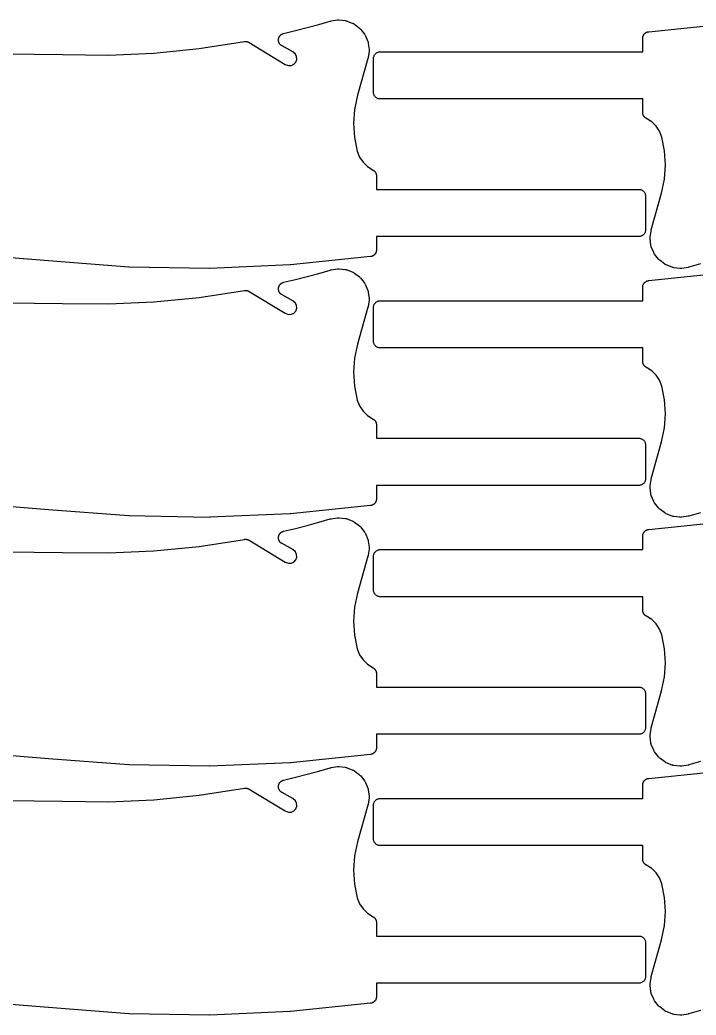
# Model space of a CAD drawing. Header units: metres. Extents: x 0 to 3000, y 0 to 1240.
# Drawn here: x 2102.9 to 2303.9, y 591.6 to 887.3 of the extents above; entities that cross this region are included whole.
import ezdxf

# ---------------------------------------------------------------- set-up
doc = ezdxf.new("R2010")
doc.units = ezdxf.units.M

msp = doc.modelspace()

# ---------------------------------------------------------------- linework, layer by layer
at = {"color": 1}
for points in [[(2090.14, 877.27), (2115.61, 876.99), (2115.61, 876.99), (2115.61, 876.99), (2129.22, 876.84), (2142.75, 877.43), (2156.23, 878.77), (2169.67, 880.85), (2169.68, 880.85), (2169.69, 880.85), (2169.78, 880.86), (2169.87, 880.87), (2169.88, 880.87), (2169.89, 880.87), (2169.98, 880.87), (2170.07, 880.87), (2170.07, 880.87), (2170.08, 880.87), (2170.17, 880.86), (2170.26, 880.85), (2170.27, 880.85), (2170.28, 880.85), (2170.37, 880.83), (2170.45, 880.81), (2170.46, 880.81), (2170.47, 880.81), (2170.56, 880.78), (2170.64, 880.76), (2170.65, 880.75), (2170.66, 880.75), (2170.74, 880.72), (2170.82, 880.68), (2170.83, 880.68), (2170.84, 880.68), (2170.92, 880.63), (2171, 880.59), (2171, 880.59), (2171.01, 880.58), (2181.78, 874.09), (2182.78, 873.74), (2183.59, 873.78), (2184.32, 874.12), (2184.9, 874.75), (2185.19, 875.56), (2185.15, 876.37), (2184.81, 877.1), (2184.06, 877.79), (2180.8, 879.56), (2180.76, 879.59), (2180.71, 879.61), (2180.67, 879.64), (2180.63, 879.67), (2180.59, 879.7), (2180.55, 879.73), (2180.51, 879.76), (2180.48, 879.79), (2180.44, 879.82), (2180.4, 879.85), (2180.37, 879.89), (2180.33, 879.92), (2180.3, 879.96), (2180.26, 879.99), (2180.23, 880.03), (2180.2, 880.06), (2180.17, 880.11), (2180.14, 880.14), (2180.11, 880.18), (2180.08, 880.22), (2180.06, 880.27), (2180.03, 880.31), (2180.01, 880.35), (2179.99, 880.39), (2179.96, 880.44), (2179.94, 880.48), (2179.92, 880.53), (2179.9, 880.57), (2179.89, 880.62), (2179.87, 880.66), (2179.85, 880.71), (2179.84, 880.76), (2179.83, 880.8), (2179.81, 880.85), (2179.8, 880.9), (2179.79, 880.95), (2179.79, 881), (2179.78, 881.04), (2179.77, 881.09), (2179.77, 881.14), (2179.76, 881.19), (2179.76, 881.24), (2179.76, 881.29), (2179.76, 881.34), (2179.76, 881.39), (2179.76, 881.44), (2179.77, 881.48), (2179.77, 881.53), (2179.78, 881.58), (2179.78, 881.63), (2179.79, 881.68), (2179.8, 881.73), (2179.81, 881.78), (2179.82, 881.82), (2179.84, 881.87), (2179.85, 881.92), (2179.87, 881.96), (2179.88, 882.01), (2179.9, 882.06), (2179.92, 882.1), (2179.94, 882.15), (2179.96, 882.19), (2179.98, 882.23), (2180, 882.28), (2180.03, 882.32), (2180.05, 882.36), (2180.08, 882.4), (2180.1, 882.45), (2180.13, 882.49), (2180.16, 882.53), (2180.19, 882.56), (2180.22, 882.6), (2180.26, 882.64), (2180.29, 882.68), (2180.32, 882.71), (2180.35, 882.75), (2180.39, 882.78), (2180.43, 882.81), (2180.46, 882.85), (2180.5, 882.88), (2180.54, 882.91), (2180.58, 882.94), (2180.62, 882.96), (2180.66, 882.99), (2180.7, 883.02), (2180.74, 883.05), (2180.79, 883.07), (2180.83, 883.09), (2180.87, 883.11), (2180.92, 883.14), (2180.96, 883.15), (2181.01, 883.17), (2181.05, 883.19), (2181.1, 883.21), (2181.15, 883.22), (2181.19, 883.24), (2181.24, 883.25), (2181.29, 883.27), (2184.78, 884.11), (2188.25, 885), (2191.7, 885.94), (2195.15, 886.93), (2195.18, 886.94), (2195.21, 886.94), (2195.27, 886.96), (2195.34, 886.97), (2195.34, 886.97), (2195.37, 886.98), (2195.4, 886.98), (2197.25, 887.27), (2197.43, 887.29), (2197.61, 887.29), (2197.79, 887.28), (2199.62, 887.07), (2199.79, 887.04), (2199.97, 887), (2200.13, 886.94), (2201.85, 886.26), (2202.01, 886.19), (2202.16, 886.1), (2202.31, 886), (2203.81, 884.87), (2203.95, 884.76), (2204.08, 884.63), (2204.19, 884.49), (2205.34, 883.01), (2205.44, 882.86), (2205.53, 882.71), (2205.6, 882.55), (2206.31, 880.84), (2206.37, 880.67), (2206.41, 880.5), (2206.44, 880.33), (2206.67, 878.5), (2206.69, 878.32), (2206.69, 878.14), (2206.67, 877.97), (2206.4, 876.11), (2206.4, 876.07), (2206.39, 876.04), (2206.38, 875.98), (2206.37, 875.92), (2206.36, 875.88), (2206.35, 875.85), (2203.25, 864.9), (2202.37, 860.72), (2202.08, 856.55), (2202.35, 852.37), (2203.18, 848.29), (2203.87, 846.53), (2204.89, 845.01), (2206.19, 843.73), (2207.94, 842.63), (2207.96, 842.61), (2207.98, 842.6), (2208.04, 842.56), (2208.1, 842.52), (2208.12, 842.5), (2208.14, 842.48), (2208.19, 842.43), (2208.25, 842.39), (2208.27, 842.37), (2208.29, 842.35), (2208.33, 842.3), (2208.38, 842.25), (2208.4, 842.23), (2208.42, 842.21), (2208.46, 842.15), (2208.5, 842.09), (2208.52, 842.07), (2208.53, 842.05), (2208.57, 841.99), (2208.61, 841.93), (2208.62, 841.9), (2208.63, 841.88), (2208.67, 841.81), (2208.7, 841.75), (2208.71, 841.73), (2208.72, 841.7), (2208.74, 841.63), (2208.77, 841.57), (2208.78, 841.54), (2208.78, 841.52), (2208.8, 841.45), (2208.82, 841.38), (2208.83, 841.35), (2208.83, 841.33), (2208.84, 841.26), (2208.86, 841.18), (2208.86, 841.16), (2208.86, 841.13), (2208.86, 841.06), (2208.87, 840.99), (2208.87, 840.96), (2208.87, 840.94), (2208.87, 836.94), (2286.87, 836.94), (2287.07, 836.93), (2287.26, 836.9), (2287.45, 836.85), (2287.64, 836.78), (2287.81, 836.7), (2287.98, 836.6), (2288.14, 836.48), (2288.29, 836.35), (2288.42, 836.21), (2288.53, 836.05), (2288.63, 835.88), (2288.72, 835.7), (2288.78, 835.52), (2288.83, 835.33), (2288.86, 835.13), (2288.87, 834.94), (2288.87, 824.94), (2288.86, 824.74), (2288.83, 824.55), (2288.78, 824.36), (2288.72, 824.17), (2288.63, 823.99), (2288.53, 823.83), (2288.42, 823.67), (2288.29, 823.52), (2288.14, 823.39), (2287.98, 823.27), (2287.81, 823.17), (2287.64, 823.09), (2287.45, 823.02), (2287.26, 822.98), (2287.07, 822.95), (2286.87, 822.94), (2208.87, 822.94), (2208.87, 818.94), (2208.87, 818.84), (2208.86, 818.75), (2208.86, 818.75), (2208.86, 818.74), (2208.85, 818.65), (2208.83, 818.56), (2208.83, 818.55), (2208.83, 818.55), (2208.81, 818.46), (2208.79, 818.37), (2208.79, 818.36), (2208.78, 818.36), (2208.75, 818.27), (2208.72, 818.18), (2208.72, 818.18), (2208.72, 818.17), (2208.68, 818.09), (2208.64, 818), (2208.64, 818), (2208.63, 817.99), (2208.59, 817.91), (2208.54, 817.83), (2208.54, 817.83), (2208.53, 817.83), (2208.48, 817.75), (2208.42, 817.68), (2208.42, 817.67), (2208.42, 817.67), (2208.35, 817.6), (2208.29, 817.53), (2208.29, 817.53), (2208.29, 817.52), (2208.22, 817.46), (2208.15, 817.4), (2208.14, 817.39), (2208.14, 817.39), (2208.06, 817.34), (2207.99, 817.28), (2207.99, 817.28), (2207.98, 817.27), (2207.9, 817.23), (2207.82, 817.18), (2207.82, 817.18), (2207.81, 817.17), (2207.73, 817.13), (2207.65, 817.09), (2207.64, 817.09), (2207.64, 817.09), (2207.55, 817.06), (2207.46, 817.03), (2207.46, 817.02), (2207.45, 817.02), (2207.36, 817), (2207.27, 816.98), (2207.27, 816.98), (2207.26, 816.98), (2207.17, 816.96), (2207.08, 816.95), (2183.31, 814.49), (2183.19, 814.48), (2159.34, 813.44), (2159.22, 813.44), (2135.35, 813.84), (2135.24, 813.84), (2111.41, 815.66), (2111.41, 815.66), (2111.4, 815.66), (2071.62, 818.91)], [(2305.17, 814.8), (2301.72, 813.81), (2301.69, 813.8), (2301.66, 813.79), (2301.6, 813.78), (2301.53, 813.76), (2301.53, 813.76), (2301.5, 813.76), (2301.47, 813.75), (2299.62, 813.47), (2299.44, 813.45), (2299.26, 813.44), (2299.08, 813.46), (2297.25, 813.67), (2297.08, 813.69), (2296.91, 813.74), (2296.74, 813.79), (2295.02, 814.48), (2294.86, 814.55), (2294.71, 814.64), (2294.56, 814.74), (2293.06, 815.86), (2292.92, 815.98), (2292.79, 816.1), (2292.68, 816.24), (2291.53, 817.73), (2291.43, 817.87), (2291.34, 818.03), (2291.27, 818.19), (2290.56, 819.9), (2290.5, 820.06), (2290.46, 820.23), (2290.43, 820.41), (2290.2, 822.24), (2290.18, 822.41), (2290.19, 822.59), (2290.2, 822.77), (2290.47, 824.63), (2290.47, 824.66), (2290.48, 824.7), (2290.49, 824.76), (2290.5, 824.82), (2290.51, 824.86), (2290.52, 824.89), (2293.62, 835.83), (2294.5, 840.02), (2294.79, 844.19), (2294.52, 848.37), (2293.69, 852.45), (2293, 854.21), (2291.98, 855.73), (2290.68, 857.01), (2288.93, 858.11), (2288.91, 858.12), (2288.89, 858.14), (2288.83, 858.18), (2288.77, 858.22), (2288.75, 858.24), (2288.73, 858.25), (2288.68, 858.3), (2288.62, 858.35), (2288.6, 858.37), (2288.59, 858.38), (2288.54, 858.44), (2288.49, 858.49), (2288.47, 858.51), (2288.45, 858.53), (2288.41, 858.59), (2288.37, 858.65), (2288.35, 858.67), (2288.34, 858.69), (2288.3, 858.75), (2288.26, 858.81), (2288.25, 858.83), (2288.24, 858.86), (2288.21, 858.92), (2288.17, 858.99), (2288.16, 859.01), (2288.15, 859.03), (2288.13, 859.1), (2288.1, 859.17), (2288.09, 859.19), (2288.09, 859.22), (2288.07, 859.29), (2288.05, 859.36), (2288.04, 859.38), (2288.04, 859.41), (2288.03, 859.48), (2288.02, 859.55), (2288.01, 859.58), (2288.01, 859.6), (2288.01, 859.68), (2288, 859.75), (2288, 859.77), (2288, 859.8), (2288, 863.8), (2210, 863.8), (2209.8, 863.81), (2209.61, 863.84), (2209.42, 863.88), (2209.23, 863.95), (2209.06, 864.03), (2208.89, 864.14), (2208.73, 864.25), (2208.59, 864.38), (2208.45, 864.53), (2208.34, 864.69), (2208.24, 864.86), (2208.15, 865.03), (2208.09, 865.22), (2208.04, 865.41), (2208.01, 865.6), (2208, 865.8), (2208, 875.8), (2208.01, 875.99), (2208.04, 876.19), (2208.09, 876.38), (2208.15, 876.56), (2208.24, 876.74), (2208.34, 876.91), (2208.45, 877.07), (2208.59, 877.21), (2208.73, 877.34), (2208.89, 877.46), (2209.06, 877.56), (2209.23, 877.65), (2209.42, 877.71), (2209.61, 877.76), (2209.8, 877.79), (2210, 877.8), (2288, 877.8), (2288, 881.8), (2288, 881.89), (2288.01, 881.98), (2288.01, 881.99), (2288.01, 881.99), (2288.02, 882.09), (2288.04, 882.18), (2288.04, 882.18), (2288.04, 882.19), (2288.06, 882.28), (2288.08, 882.37), (2288.08, 882.37), (2288.09, 882.38), (2288.12, 882.47), (2288.15, 882.55), (2288.15, 882.56), (2288.15, 882.56), (2288.19, 882.65), (2288.23, 882.73), (2288.23, 882.74), (2288.24, 882.74), (2288.28, 882.82), (2288.33, 882.9), (2288.33, 882.91), (2288.34, 882.91), (2288.39, 882.98), (2288.45, 883.06), (2288.45, 883.06), (2288.45, 883.07), (2288.52, 883.14), (2288.58, 883.21), (2288.58, 883.21), (2288.59, 883.21), (2288.65, 883.28), (2288.72, 883.34), (2288.73, 883.34), (2288.73, 883.34), (2288.81, 883.4), (2288.88, 883.46), (2288.88, 883.46), (2288.89, 883.46), (2288.97, 883.51), (2289.05, 883.56), (2289.05, 883.56), (2289.06, 883.56), (2289.14, 883.6), (2289.23, 883.64), (2289.23, 883.64), (2289.23, 883.65), (2289.32, 883.68), (2289.41, 883.71), (2289.41, 883.71), (2289.42, 883.71), (2289.51, 883.74), (2289.6, 883.76), (2289.6, 883.76), (2289.61, 883.76), (2289.7, 883.77), (2289.79, 883.79), (2313.56, 886.25)], [(2090.14, 803.32), (2115.61, 803.04), (2115.61, 803.04), (2115.61, 803.04), (2129.22, 802.89), (2142.75, 803.48), (2156.23, 804.82), (2169.67, 806.9), (2169.68, 806.9), (2169.69, 806.9), (2169.78, 806.91), (2169.87, 806.92), (2169.88, 806.92), (2169.89, 806.92), (2169.98, 806.92), (2170.07, 806.92), (2170.07, 806.92), (2170.08, 806.92), (2170.17, 806.91), (2170.26, 806.9), (2170.27, 806.9), (2170.28, 806.9), (2170.37, 806.88), (2170.45, 806.86), (2170.46, 806.86), (2170.47, 806.86), (2170.56, 806.83), (2170.64, 806.81), (2170.65, 806.8), (2170.66, 806.8), (2170.74, 806.77), (2170.82, 806.73), (2170.83, 806.73), (2170.84, 806.73), (2170.92, 806.68), (2171, 806.64), (2171, 806.64), (2171.01, 806.63), (2181.78, 800.14), (2182.78, 799.79), (2183.59, 799.83), (2184.32, 800.17), (2184.9, 800.8), (2185.19, 801.61), (2185.15, 802.42), (2184.81, 803.15), (2184.06, 803.84), (2180.8, 805.62), (2180.76, 805.64), (2180.71, 805.67), (2180.67, 805.69), (2180.63, 805.72), (2180.59, 805.75), (2180.55, 805.78), (2180.51, 805.81), (2180.48, 805.84), (2180.44, 805.87), (2180.4, 805.9), (2180.37, 805.94), (2180.33, 805.97), (2180.3, 806.01), (2180.26, 806.04), (2180.23, 806.08), (2180.2, 806.12), (2180.17, 806.16), (2180.14, 806.19), (2180.11, 806.23), (2180.08, 806.27), (2180.06, 806.32), (2180.03, 806.36), (2180.01, 806.4), (2179.99, 806.44), (2179.96, 806.49), (2179.94, 806.53), (2179.92, 806.58), (2179.9, 806.62), (2179.89, 806.67), (2179.87, 806.71), (2179.85, 806.76), (2179.84, 806.81), (2179.83, 806.86), (2179.81, 806.9), (2179.8, 806.95), (2179.79, 807), (2179.79, 807.05), (2179.78, 807.1), (2179.77, 807.14), (2179.77, 807.19), (2179.76, 807.24), (2179.76, 807.29), (2179.76, 807.34), (2179.76, 807.39), (2179.76, 807.44), (2179.76, 807.49), (2179.77, 807.54), (2179.77, 807.58), (2179.78, 807.63), (2179.78, 807.68), (2179.79, 807.73), (2179.8, 807.78), (2179.81, 807.83), (2179.82, 807.87), (2179.84, 807.92), (2179.85, 807.97), (2179.87, 808.01), (2179.88, 808.06), (2179.9, 808.11), (2179.92, 808.15), (2179.94, 808.2), (2179.96, 808.24), (2179.98, 808.29), (2180, 808.33), (2180.03, 808.37), (2180.05, 808.41), (2180.08, 808.45), (2180.1, 808.5), (2180.13, 808.54), (2180.16, 808.58), (2180.19, 808.61), (2180.22, 808.65), (2180.26, 808.69), (2180.29, 808.73), (2180.32, 808.76), (2180.35, 808.8), (2180.39, 808.83), (2180.43, 808.87), (2180.46, 808.9), (2180.5, 808.93), (2180.54, 808.96), (2180.58, 808.99), (2180.62, 809.02), (2180.66, 809.04), (2180.7, 809.07), (2180.74, 809.1), (2180.79, 809.12), (2180.83, 809.14), (2180.87, 809.16), (2180.92, 809.19), (2180.96, 809.21), (2181.01, 809.23), (2181.05, 809.24), (2181.1, 809.26), (2181.15, 809.27), (2181.19, 809.29), (2181.24, 809.3), (2181.29, 809.32), (2184.78, 810.16), (2188.25, 811.05), (2191.7, 811.99), (2195.15, 812.98), (2195.18, 812.99), (2195.21, 813), (2195.27, 813.01), (2195.34, 813.02), (2195.34, 813.02), (2195.37, 813.03), (2195.4, 813.03), (2197.25, 813.32), (2197.43, 813.34), (2197.61, 813.34), (2197.79, 813.33), (2199.62, 813.12), (2199.79, 813.09), (2199.97, 813.05), (2200.13, 812.99), (2201.85, 812.31), (2202.01, 812.24), (2202.16, 812.15), (2202.31, 812.05), (2203.81, 810.92), (2203.95, 810.81), (2204.08, 810.68), (2204.19, 810.55), (2205.34, 809.06), (2205.44, 808.91), (2205.53, 808.76), (2205.6, 808.6), (2206.31, 806.89), (2206.37, 806.72), (2206.41, 806.55), (2206.44, 806.38), (2206.67, 804.55), (2206.69, 804.37), (2206.69, 804.19), (2206.67, 804.02), (2206.4, 802.16), (2206.4, 802.12), (2206.39, 802.09), (2206.38, 802.03), (2206.37, 801.97), (2206.36, 801.93), (2206.35, 801.9), (2203.25, 790.95), (2202.37, 786.77), (2202.08, 782.6), (2202.35, 778.42), (2203.18, 774.34), (2203.87, 772.58), (2204.89, 771.06), (2206.19, 769.78), (2207.94, 768.68), (2207.96, 768.66), (2207.98, 768.65), (2208.04, 768.61), (2208.1, 768.57), (2208.12, 768.55), (2208.14, 768.53), (2208.19, 768.49), (2208.25, 768.44), (2208.27, 768.42), (2208.29, 768.4), (2208.33, 768.35), (2208.38, 768.3), (2208.4, 768.28), (2208.42, 768.26), (2208.46, 768.2), (2208.5, 768.14), (2208.52, 768.12), (2208.53, 768.1), (2208.57, 768.04), (2208.61, 767.98), (2208.62, 767.95), (2208.63, 767.93), (2208.67, 767.87), (2208.7, 767.8), (2208.71, 767.78), (2208.72, 767.75), (2208.74, 767.68), (2208.77, 767.62), (2208.78, 767.59), (2208.78, 767.57), (2208.8, 767.5), (2208.82, 767.43), (2208.83, 767.4), (2208.83, 767.38), (2208.84, 767.31), (2208.86, 767.24), (2208.86, 767.21), (2208.86, 767.18), (2208.86, 767.11), (2208.87, 767.04), (2208.87, 767.01), (2208.87, 766.99), (2208.87, 762.99), (2286.87, 762.99), (2287.07, 762.98), (2287.26, 762.95), (2287.45, 762.9), (2287.64, 762.84), (2287.81, 762.75), (2287.98, 762.65), (2288.14, 762.53), (2288.29, 762.4), (2288.42, 762.26), (2288.53, 762.1), (2288.63, 761.93), (2288.72, 761.75), (2288.78, 761.57), (2288.83, 761.38), (2288.86, 761.18), (2288.87, 760.99), (2288.87, 750.99), (2288.86, 750.79), (2288.83, 750.6), (2288.78, 750.41), (2288.72, 750.22), (2288.63, 750.04), (2288.53, 749.88), (2288.42, 749.72), (2288.29, 749.57), (2288.14, 749.44), (2287.98, 749.32), (2287.81, 749.22), (2287.64, 749.14), (2287.45, 749.07), (2287.26, 749.03), (2287.07, 749), (2286.87, 748.99), (2208.87, 748.99), (2208.87, 744.99), (2208.87, 744.89), (2208.86, 744.8), (2208.86, 744.8), (2208.86, 744.79), (2208.85, 744.7), (2208.83, 744.61), (2208.83, 744.6), (2208.83, 744.6), (2208.81, 744.51), (2208.79, 744.42), (2208.79, 744.41), (2208.78, 744.41), (2208.75, 744.32), (2208.72, 744.23), (2208.72, 744.23), (2208.72, 744.22), (2208.68, 744.14), (2208.64, 744.05), (2208.64, 744.05), (2208.63, 744.04), (2208.59, 743.96), (2208.54, 743.88), (2208.54, 743.88), (2208.53, 743.88), (2208.48, 743.8), (2208.42, 743.73), (2208.42, 743.72), (2208.42, 743.72), (2208.35, 743.65), (2208.29, 743.58), (2208.29, 743.58), (2208.29, 743.57), (2208.22, 743.51), (2208.15, 743.45), (2208.14, 743.45), (2208.14, 743.44), (2208.06, 743.39), (2207.99, 743.33), (2207.99, 743.33), (2207.98, 743.32), (2207.9, 743.28), (2207.82, 743.23), (2207.82, 743.23), (2207.81, 743.22), (2207.73, 743.18), (2207.65, 743.14), (2207.64, 743.14), (2207.64, 743.14), (2207.55, 743.11), (2207.46, 743.08), (2207.46, 743.08), (2207.45, 743.07), (2207.36, 743.05), (2207.27, 743.03), (2207.27, 743.03), (2207.26, 743.03), (2207.17, 743.01), (2207.08, 743), (2183.31, 740.54), (2183.19, 740.53), (2159.34, 739.5), (2159.22, 739.49), (2135.35, 739.89), (2135.24, 739.89), (2111.41, 741.71), (2111.41, 741.71), (2111.4, 741.71), (2071.62, 744.96)], [(2305.17, 740.85), (2301.72, 739.86), (2301.69, 739.85), (2301.66, 739.84), (2301.6, 739.83), (2301.53, 739.81), (2301.53, 739.81), (2301.5, 739.81), (2301.47, 739.8), (2299.62, 739.52), (2299.44, 739.5), (2299.26, 739.49), (2299.08, 739.51), (2297.25, 739.72), (2297.08, 739.74), (2296.91, 739.79), (2296.74, 739.84), (2295.02, 740.53), (2294.86, 740.6), (2294.71, 740.69), (2294.56, 740.79), (2293.06, 741.92), (2292.92, 742.03), (2292.79, 742.16), (2292.68, 742.29), (2291.53, 743.78), (2291.43, 743.92), (2291.34, 744.08), (2291.27, 744.24), (2290.56, 745.95), (2290.5, 746.11), (2290.46, 746.28), (2290.43, 746.46), (2290.2, 748.29), (2290.18, 748.46), (2290.19, 748.64), (2290.2, 748.82), (2290.47, 750.68), (2290.47, 750.71), (2290.48, 750.75), (2290.49, 750.81), (2290.5, 750.87), (2290.51, 750.91), (2290.52, 750.94), (2293.62, 761.89), (2294.5, 766.07), (2294.79, 770.24), (2294.52, 774.42), (2293.69, 778.5), (2293, 780.26), (2291.98, 781.78), (2290.68, 783.06), (2288.93, 784.16), (2288.91, 784.17), (2288.89, 784.19), (2288.83, 784.23), (2288.77, 784.27), (2288.75, 784.29), (2288.73, 784.3), (2288.68, 784.35), (2288.62, 784.4), (2288.6, 784.42), (2288.59, 784.44), (2288.54, 784.49), (2288.49, 784.54), (2288.47, 784.56), (2288.45, 784.58), (2288.41, 784.64), (2288.37, 784.7), (2288.35, 784.72), (2288.34, 784.74), (2288.3, 784.8), (2288.26, 784.86), (2288.25, 784.88), (2288.24, 784.91), (2288.21, 784.97), (2288.17, 785.04), (2288.16, 785.06), (2288.15, 785.08), (2288.13, 785.15), (2288.1, 785.22), (2288.09, 785.24), (2288.09, 785.27), (2288.07, 785.34), (2288.05, 785.41), (2288.04, 785.43), (2288.04, 785.46), (2288.03, 785.53), (2288.02, 785.6), (2288.01, 785.63), (2288.01, 785.65), (2288.01, 785.73), (2288, 785.8), (2288, 785.82), (2288, 785.85), (2288, 789.85), (2210, 789.85), (2209.8, 789.86), (2209.61, 789.89), (2209.42, 789.94), (2209.23, 790), (2209.06, 790.09), (2208.89, 790.19), (2208.73, 790.3), (2208.59, 790.44), (2208.45, 790.58), (2208.34, 790.74), (2208.24, 790.91), (2208.15, 791.08), (2208.09, 791.27), (2208.04, 791.46), (2208.01, 791.65), (2208, 791.85), (2208, 801.85), (2208.01, 802.05), (2208.04, 802.24), (2208.09, 802.43), (2208.15, 802.61), (2208.24, 802.79), (2208.34, 802.96), (2208.45, 803.12), (2208.59, 803.26), (2208.73, 803.4), (2208.89, 803.51), (2209.06, 803.61), (2209.23, 803.7), (2209.42, 803.76), (2209.61, 803.81), (2209.8, 803.84), (2210, 803.85), (2288, 803.85), (2288, 807.85), (2288, 807.94), (2288.01, 808.04), (2288.01, 808.04), (2288.01, 808.05), (2288.02, 808.14), (2288.04, 808.23), (2288.04, 808.23), (2288.04, 808.24), (2288.06, 808.33), (2288.08, 808.42), (2288.08, 808.43), (2288.09, 808.43), (2288.12, 808.52), (2288.15, 808.61), (2288.15, 808.61), (2288.15, 808.61), (2288.19, 808.7), (2288.23, 808.78), (2288.23, 808.79), (2288.24, 808.79), (2288.28, 808.87), (2288.33, 808.95), (2288.33, 808.96), (2288.34, 808.96), (2288.39, 809.04), (2288.45, 809.11), (2288.45, 809.11), (2288.45, 809.12), (2288.52, 809.19), (2288.58, 809.26), (2288.58, 809.26), (2288.59, 809.26), (2288.65, 809.33), (2288.72, 809.39), (2288.73, 809.39), (2288.73, 809.4), (2288.81, 809.45), (2288.88, 809.51), (2288.88, 809.51), (2288.89, 809.51), (2288.97, 809.56), (2289.05, 809.61), (2289.05, 809.61), (2289.06, 809.61), (2289.14, 809.65), (2289.23, 809.69), (2289.23, 809.7), (2289.23, 809.7), (2289.32, 809.73), (2289.41, 809.76), (2289.41, 809.76), (2289.42, 809.76), (2289.51, 809.79), (2289.6, 809.81), (2289.6, 809.81), (2289.61, 809.81), (2289.7, 809.82), (2289.79, 809.84), (2313.56, 812.3)], [(2090.14, 729.37), (2115.61, 729.09), (2115.61, 729.09), (2115.61, 729.09), (2129.22, 728.94), (2142.75, 729.53), (2156.23, 730.87), (2169.67, 732.95), (2169.68, 732.95), (2169.69, 732.95), (2169.78, 732.96), (2169.87, 732.97), (2169.88, 732.97), (2169.89, 732.97), (2169.98, 732.97), (2170.07, 732.97), (2170.07, 732.97), (2170.08, 732.97), (2170.17, 732.96), (2170.26, 732.95), (2170.27, 732.95), (2170.28, 732.95), (2170.37, 732.93), (2170.45, 732.91), (2170.46, 732.91), (2170.47, 732.91), (2170.56, 732.88), (2170.64, 732.86), (2170.65, 732.86), (2170.66, 732.85), (2170.74, 732.82), (2170.82, 732.78), (2170.83, 732.78), (2170.84, 732.78), (2170.92, 732.73), (2171, 732.69), (2171, 732.69), (2171.01, 732.68), (2181.78, 726.2), (2182.78, 725.84), (2183.59, 725.88), (2184.32, 726.22), (2184.9, 726.85), (2185.19, 727.66), (2185.15, 728.47), (2184.81, 729.21), (2184.06, 729.89), (2180.8, 731.67), (2180.76, 731.69), (2180.71, 731.72), (2180.67, 731.74), (2180.63, 731.77), (2180.59, 731.8), (2180.55, 731.83), (2180.51, 731.86), (2180.48, 731.89), (2180.44, 731.92), (2180.4, 731.95), (2180.37, 731.99), (2180.33, 732.02), (2180.3, 732.06), (2180.26, 732.09), (2180.23, 732.13), (2180.2, 732.17), (2180.17, 732.21), (2180.14, 732.25), (2180.11, 732.29), (2180.08, 732.32), (2180.06, 732.37), (2180.03, 732.41), (2180.01, 732.45), (2179.99, 732.49), (2179.96, 732.54), (2179.94, 732.58), (2179.92, 732.63), (2179.9, 732.67), (2179.89, 732.72), (2179.87, 732.77), (2179.85, 732.81), (2179.84, 732.86), (2179.83, 732.91), (2179.81, 732.95), (2179.8, 733), (2179.79, 733.05), (2179.79, 733.1), (2179.78, 733.15), (2179.77, 733.19), (2179.77, 733.24), (2179.76, 733.29), (2179.76, 733.34), (2179.76, 733.39), (2179.76, 733.44), (2179.76, 733.49), (2179.76, 733.54), (2179.77, 733.59), (2179.77, 733.63), (2179.78, 733.68), (2179.78, 733.73), (2179.79, 733.78), (2179.8, 733.83), (2179.81, 733.88), (2179.82, 733.93), (2179.84, 733.97), (2179.85, 734.02), (2179.87, 734.07), (2179.88, 734.11), (2179.9, 734.16), (2179.92, 734.2), (2179.94, 734.25), (2179.96, 734.29), (2179.98, 734.34), (2180, 734.38), (2180.03, 734.42), (2180.05, 734.47), (2180.08, 734.51), (2180.1, 734.55), (2180.13, 734.59), (2180.16, 734.63), (2180.19, 734.66), (2180.22, 734.7), (2180.26, 734.74), (2180.29, 734.78), (2180.32, 734.81), (2180.35, 734.85), (2180.39, 734.88), (2180.43, 734.92), (2180.46, 734.95), (2180.5, 734.98), (2180.54, 735.01), (2180.58, 735.04), (2180.62, 735.07), (2180.66, 735.09), (2180.7, 735.12), (2180.74, 735.15), (2180.79, 735.17), (2180.83, 735.19), (2180.87, 735.21), (2180.92, 735.24), (2180.96, 735.26), (2181.01, 735.28), (2181.05, 735.29), (2181.1, 735.31), (2181.15, 735.32), (2181.19, 735.34), (2181.24, 735.35), (2181.29, 735.37), (2184.78, 736.21), (2188.25, 737.1), (2191.7, 738.04), (2195.15, 739.03), (2195.18, 739.04), (2195.21, 739.05), (2195.27, 739.06), (2195.34, 739.08), (2195.34, 739.08), (2195.37, 739.08), (2195.4, 739.09), (2197.25, 739.37), (2197.43, 739.39), (2197.61, 739.39), (2197.79, 739.38), (2199.62, 739.17), (2199.79, 739.14), (2199.97, 739.1), (2200.13, 739.04), (2201.85, 738.36), (2202.01, 738.29), (2202.16, 738.2), (2202.31, 738.1), (2203.81, 736.97), (2203.95, 736.86), (2204.08, 736.73), (2204.19, 736.6), (2205.34, 735.11), (2205.44, 734.96), (2205.53, 734.81), (2205.6, 734.65), (2206.31, 732.94), (2206.37, 732.78), (2206.41, 732.61), (2206.44, 732.43), (2206.67, 730.6), (2206.69, 730.42), (2206.69, 730.25), (2206.67, 730.07), (2206.4, 728.21), (2206.4, 728.17), (2206.39, 728.14), (2206.38, 728.08), (2206.37, 728.02), (2206.36, 727.98), (2206.35, 727.95), (2203.25, 717), (2202.37, 712.82), (2202.08, 708.65), (2202.35, 704.47), (2203.18, 700.39), (2203.87, 698.63), (2204.89, 697.11), (2206.19, 695.83), (2207.94, 694.73), (2207.96, 694.71), (2207.98, 694.7), (2208.04, 694.66), (2208.1, 694.62), (2208.12, 694.6), (2208.14, 694.58), (2208.19, 694.54), (2208.25, 694.49), (2208.27, 694.47), (2208.29, 694.45), (2208.33, 694.4), (2208.38, 694.35), (2208.4, 694.33), (2208.42, 694.31), (2208.46, 694.25), (2208.5, 694.19), (2208.52, 694.17), (2208.53, 694.15), (2208.57, 694.09), (2208.61, 694.03), (2208.62, 694), (2208.63, 693.98), (2208.67, 693.92), (2208.7, 693.85), (2208.71, 693.83), (2208.72, 693.8), (2208.74, 693.74), (2208.77, 693.67), (2208.78, 693.64), (2208.78, 693.62), (2208.8, 693.55), (2208.82, 693.48), (2208.83, 693.45), (2208.83, 693.43), (2208.84, 693.36), (2208.86, 693.29), (2208.86, 693.26), (2208.86, 693.23), (2208.86, 693.16), (2208.87, 693.09), (2208.87, 693.06), (2208.87, 693.04), (2208.87, 689.04), (2286.87, 689.04), (2287.07, 689.03), (2287.26, 689), (2287.45, 688.95), (2287.64, 688.89), (2287.81, 688.8), (2287.98, 688.7), (2288.14, 688.58), (2288.29, 688.45), (2288.42, 688.31), (2288.53, 688.15), (2288.63, 687.98), (2288.72, 687.8), (2288.78, 687.62), (2288.83, 687.43), (2288.86, 687.23), (2288.87, 687.04), (2288.87, 677.04), (2288.86, 676.84), (2288.83, 676.65), (2288.78, 676.46), (2288.72, 676.27), (2288.63, 676.1), (2288.53, 675.93), (2288.42, 675.77), (2288.29, 675.62), (2288.14, 675.49), (2287.98, 675.38), (2287.81, 675.27), (2287.64, 675.19), (2287.45, 675.12), (2287.26, 675.08), (2287.07, 675.05), (2286.87, 675.04), (2208.87, 675.04), (2208.87, 671.04), (2208.87, 670.95), (2208.86, 670.85), (2208.86, 670.85), (2208.86, 670.84), (2208.85, 670.75), (2208.83, 670.66), (2208.83, 670.65), (2208.83, 670.65), (2208.81, 670.56), (2208.79, 670.47), (2208.79, 670.46), (2208.78, 670.46), (2208.75, 670.37), (2208.72, 670.28), (2208.72, 670.28), (2208.72, 670.27), (2208.68, 670.19), (2208.64, 670.1), (2208.64, 670.1), (2208.63, 670.1), (2208.59, 670.02), (2208.54, 669.94), (2208.54, 669.93), (2208.53, 669.93), (2208.48, 669.85), (2208.42, 669.78), (2208.42, 669.77), (2208.42, 669.77), (2208.35, 669.7), (2208.29, 669.63), (2208.29, 669.63), (2208.29, 669.62), (2208.22, 669.56), (2208.15, 669.5), (2208.14, 669.5), (2208.14, 669.49), (2208.06, 669.44), (2207.99, 669.38), (2207.99, 669.38), (2207.98, 669.38), (2207.9, 669.33), (2207.82, 669.28), (2207.82, 669.28), (2207.81, 669.27), (2207.73, 669.23), (2207.65, 669.19), (2207.64, 669.19), (2207.64, 669.19), (2207.55, 669.16), (2207.46, 669.13), (2207.46, 669.13), (2207.45, 669.12), (2207.36, 669.1), (2207.27, 669.08), (2207.27, 669.08), (2207.26, 669.08), (2207.17, 669.06), (2207.08, 669.05), (2183.31, 666.59), (2183.19, 666.58), (2159.34, 665.55), (2159.22, 665.54), (2135.35, 665.94), (2135.24, 665.94), (2111.41, 667.76), (2111.41, 667.77), (2111.4, 667.77), (2071.62, 671.01)], [(2305.17, 666.9), (2301.72, 665.91), (2301.69, 665.9), (2301.66, 665.89), (2301.6, 665.88), (2301.53, 665.86), (2301.53, 665.86), (2301.5, 665.86), (2301.47, 665.85), (2299.62, 665.57), (2299.44, 665.55), (2299.26, 665.54), (2299.08, 665.56), (2297.25, 665.77), (2297.08, 665.79), (2296.91, 665.84), (2296.74, 665.89), (2295.02, 666.58), (2294.86, 666.65), (2294.71, 666.74), (2294.56, 666.84), (2293.06, 667.97), (2292.92, 668.08), (2292.79, 668.21), (2292.68, 668.34), (2291.53, 669.83), (2291.43, 669.97), (2291.34, 670.13), (2291.27, 670.29), (2290.56, 672), (2290.5, 672.16), (2290.46, 672.33), (2290.43, 672.51), (2290.2, 674.34), (2290.18, 674.52), (2290.19, 674.69), (2290.2, 674.87), (2290.47, 676.73), (2290.47, 676.76), (2290.48, 676.8), (2290.49, 676.86), (2290.5, 676.92), (2290.51, 676.96), (2290.52, 676.99), (2293.62, 687.94), (2294.5, 692.12), (2294.79, 696.29), (2294.52, 700.47), (2293.69, 704.55), (2293, 706.31), (2291.98, 707.83), (2290.68, 709.11), (2288.93, 710.21), (2288.91, 710.22), (2288.89, 710.24), (2288.83, 710.28), (2288.77, 710.32), (2288.75, 710.34), (2288.73, 710.35), (2288.68, 710.4), (2288.62, 710.45), (2288.6, 710.47), (2288.59, 710.49), (2288.54, 710.54), (2288.49, 710.59), (2288.47, 710.61), (2288.45, 710.63), (2288.41, 710.69), (2288.37, 710.75), (2288.35, 710.77), (2288.34, 710.79), (2288.3, 710.85), (2288.26, 710.91), (2288.25, 710.94), (2288.24, 710.96), (2288.21, 711.02), (2288.17, 711.09), (2288.16, 711.11), (2288.15, 711.13), (2288.13, 711.2), (2288.1, 711.27), (2288.09, 711.3), (2288.09, 711.32), (2288.07, 711.39), (2288.05, 711.46), (2288.04, 711.48), (2288.04, 711.51), (2288.03, 711.58), (2288.02, 711.65), (2288.01, 711.68), (2288.01, 711.7), (2288.01, 711.78), (2288, 711.85), (2288, 711.87), (2288, 711.9), (2288, 715.9), (2210, 715.9), (2209.8, 715.91), (2209.61, 715.94), (2209.42, 715.99), (2209.23, 716.05), (2209.06, 716.14), (2208.89, 716.24), (2208.73, 716.35), (2208.59, 716.49), (2208.45, 716.63), (2208.34, 716.79), (2208.24, 716.96), (2208.15, 717.13), (2208.09, 717.32), (2208.04, 717.51), (2208.01, 717.7), (2208, 717.9), (2208, 727.9), (2208.01, 728.1), (2208.04, 728.29), (2208.09, 728.48), (2208.15, 728.67), (2208.24, 728.84), (2208.34, 729.01), (2208.45, 729.17), (2208.59, 729.31), (2208.73, 729.45), (2208.89, 729.56), (2209.06, 729.66), (2209.23, 729.75), (2209.42, 729.81), (2209.61, 729.86), (2209.8, 729.89), (2210, 729.9), (2288, 729.9), (2288, 733.9), (2288, 733.99), (2288.01, 734.09), (2288.01, 734.09), (2288.01, 734.1), (2288.02, 734.19), (2288.04, 734.28), (2288.04, 734.29), (2288.04, 734.29), (2288.06, 734.38), (2288.08, 734.47), (2288.08, 734.48), (2288.09, 734.48), (2288.12, 734.57), (2288.15, 734.66), (2288.15, 734.66), (2288.15, 734.67), (2288.19, 734.75), (2288.23, 734.83), (2288.23, 734.84), (2288.24, 734.84), (2288.28, 734.92), (2288.33, 735), (2288.33, 735.01), (2288.34, 735.01), (2288.39, 735.09), (2288.45, 735.16), (2288.45, 735.16), (2288.45, 735.17), (2288.52, 735.24), (2288.58, 735.31), (2288.58, 735.31), (2288.59, 735.31), (2288.65, 735.38), (2288.72, 735.44), (2288.73, 735.44), (2288.73, 735.45), (2288.81, 735.5), (2288.88, 735.56), (2288.88, 735.56), (2288.89, 735.56), (2288.97, 735.61), (2289.05, 735.66), (2289.05, 735.66), (2289.06, 735.66), (2289.14, 735.7), (2289.23, 735.74), (2289.23, 735.75), (2289.23, 735.75), (2289.32, 735.78), (2289.41, 735.81), (2289.41, 735.81), (2289.42, 735.81), (2289.51, 735.84), (2289.6, 735.86), (2289.6, 735.86), (2289.61, 735.86), (2289.7, 735.88), (2289.79, 735.89), (2313.56, 738.35)], [(2090.14, 655.42), (2115.61, 655.14), (2115.61, 655.14), (2115.61, 655.14), (2129.22, 654.99), (2142.75, 655.58), (2156.23, 656.92), (2169.67, 659), (2169.68, 659), (2169.69, 659), (2169.78, 659.01), (2169.87, 659.02), (2169.88, 659.02), (2169.89, 659.02), (2169.98, 659.02), (2170.07, 659.02), (2170.07, 659.02), (2170.08, 659.02), (2170.17, 659.01), (2170.26, 659), (2170.27, 659), (2170.28, 659), (2170.37, 658.98), (2170.45, 658.96), (2170.46, 658.96), (2170.47, 658.96), (2170.56, 658.93), (2170.64, 658.91), (2170.65, 658.91), (2170.66, 658.9), (2170.74, 658.87), (2170.82, 658.84), (2170.83, 658.83), (2170.84, 658.83), (2170.92, 658.79), (2171, 658.74), (2171, 658.74), (2171.01, 658.73), (2181.78, 652.25), (2182.78, 651.89), (2183.59, 651.93), (2184.32, 652.27), (2184.9, 652.9), (2185.19, 653.71), (2185.15, 654.52), (2184.81, 655.26), (2184.06, 655.94), (2180.8, 657.72), (2180.76, 657.74), (2180.71, 657.77), (2180.67, 657.79), (2180.63, 657.82), (2180.59, 657.85), (2180.55, 657.88), (2180.51, 657.91), (2180.48, 657.94), (2180.44, 657.97), (2180.4, 658), (2180.37, 658.04), (2180.33, 658.07), (2180.3, 658.11), (2180.26, 658.14), (2180.23, 658.18), (2180.2, 658.22), (2180.17, 658.26), (2180.14, 658.3), (2180.11, 658.34), (2180.08, 658.38), (2180.06, 658.42), (2180.03, 658.46), (2180.01, 658.5), (2179.99, 658.54), (2179.96, 658.59), (2179.94, 658.63), (2179.92, 658.68), (2179.9, 658.72), (2179.89, 658.77), (2179.87, 658.82), (2179.85, 658.86), (2179.84, 658.91), (2179.83, 658.96), (2179.81, 659), (2179.8, 659.05), (2179.79, 659.1), (2179.79, 659.15), (2179.78, 659.2), (2179.77, 659.25), (2179.77, 659.29), (2179.76, 659.34), (2179.76, 659.39), (2179.76, 659.44), (2179.76, 659.49), (2179.76, 659.54), (2179.76, 659.59), (2179.77, 659.64), (2179.77, 659.69), (2179.78, 659.73), (2179.78, 659.78), (2179.79, 659.83), (2179.8, 659.88), (2179.81, 659.93), (2179.82, 659.98), (2179.84, 660.02), (2179.85, 660.07), (2179.87, 660.12), (2179.88, 660.16), (2179.9, 660.21), (2179.92, 660.25), (2179.94, 660.3), (2179.96, 660.34), (2179.98, 660.39), (2180, 660.43), (2180.03, 660.47), (2180.05, 660.52), (2180.08, 660.56), (2180.1, 660.6), (2180.13, 660.64), (2180.16, 660.68), (2180.19, 660.72), (2180.22, 660.75), (2180.26, 660.79), (2180.29, 660.83), (2180.32, 660.86), (2180.35, 660.9), (2180.39, 660.93), (2180.43, 660.97), (2180.46, 661), (2180.5, 661.03), (2180.54, 661.06), (2180.58, 661.09), (2180.62, 661.12), (2180.66, 661.14), (2180.7, 661.17), (2180.74, 661.2), (2180.79, 661.22), (2180.83, 661.24), (2180.87, 661.27), (2180.92, 661.29), (2180.96, 661.31), (2181.01, 661.33), (2181.05, 661.34), (2181.1, 661.36), (2181.15, 661.38), (2181.19, 661.39), (2181.24, 661.4), (2181.29, 661.42), (2184.78, 662.26), (2188.25, 663.15), (2191.7, 664.09), (2195.15, 665.08), (2195.18, 665.09), (2195.21, 665.1), (2195.27, 665.11), (2195.34, 665.13), (2195.34, 665.13), (2195.37, 665.13), (2195.4, 665.14), (2197.25, 665.42), (2197.43, 665.44), (2197.61, 665.44), (2197.79, 665.43), (2199.62, 665.22), (2199.79, 665.19), (2199.97, 665.15), (2200.13, 665.09), (2201.85, 664.41), (2202.01, 664.34), (2202.16, 664.25), (2202.31, 664.15), (2203.81, 663.02), (2203.95, 662.91), (2204.08, 662.78), (2204.19, 662.65), (2205.34, 661.16), (2205.44, 661.01), (2205.53, 660.86), (2205.6, 660.7), (2206.31, 658.99), (2206.37, 658.83), (2206.41, 658.66), (2206.44, 658.48), (2206.67, 656.65), (2206.69, 656.47), (2206.69, 656.3), (2206.67, 656.12), (2206.4, 654.26), (2206.4, 654.22), (2206.39, 654.19), (2206.38, 654.13), (2206.37, 654.07), (2206.36, 654.03), (2206.35, 654), (2203.25, 643.05), (2202.37, 638.87), (2202.08, 634.7), (2202.35, 630.52), (2203.18, 626.44), (2203.87, 624.68), (2204.89, 623.16), (2206.19, 621.88), (2207.94, 620.78), (2207.96, 620.77), (2207.98, 620.75), (2208.04, 620.71), (2208.1, 620.67), (2208.12, 620.65), (2208.14, 620.63), (2208.19, 620.59), (2208.25, 620.54), (2208.27, 620.52), (2208.29, 620.5), (2208.33, 620.45), (2208.38, 620.4), (2208.4, 620.38), (2208.42, 620.36), (2208.46, 620.3), (2208.5, 620.24), (2208.52, 620.22), (2208.53, 620.2), (2208.57, 620.14), (2208.61, 620.08), (2208.62, 620.05), (2208.63, 620.03), (2208.67, 619.97), (2208.7, 619.9), (2208.71, 619.88), (2208.72, 619.85), (2208.74, 619.79), (2208.77, 619.72), (2208.78, 619.69), (2208.78, 619.67), (2208.8, 619.6), (2208.82, 619.53), (2208.83, 619.5), (2208.83, 619.48), (2208.84, 619.41), (2208.86, 619.34), (2208.86, 619.31), (2208.86, 619.28), (2208.86, 619.21), (2208.87, 619.14), (2208.87, 619.11), (2208.87, 619.09), (2208.87, 615.09), (2286.87, 615.09), (2287.07, 615.08), (2287.26, 615.05), (2287.45, 615), (2287.64, 614.94), (2287.81, 614.85), (2287.98, 614.75), (2288.14, 614.63), (2288.29, 614.5), (2288.42, 614.36), (2288.53, 614.2), (2288.63, 614.03), (2288.72, 613.85), (2288.78, 613.67), (2288.83, 613.48), (2288.86, 613.28), (2288.87, 613.09), (2288.87, 603.09), (2288.86, 602.89), (2288.83, 602.7), (2288.78, 602.51), (2288.72, 602.32), (2288.63, 602.15), (2288.53, 601.98), (2288.42, 601.82), (2288.29, 601.67), (2288.14, 601.54), (2287.98, 601.43), (2287.81, 601.33), (2287.64, 601.24), (2287.45, 601.18), (2287.26, 601.13), (2287.07, 601.1), (2286.87, 601.09), (2208.87, 601.09), (2208.87, 597.09), (2208.87, 597), (2208.86, 596.9), (2208.86, 596.9), (2208.86, 596.89), (2208.85, 596.8), (2208.83, 596.71), (2208.83, 596.7), (2208.83, 596.7), (2208.81, 596.61), (2208.79, 596.52), (2208.79, 596.51), (2208.78, 596.51), (2208.75, 596.42), (2208.72, 596.33), (2208.72, 596.33), (2208.72, 596.32), (2208.68, 596.24), (2208.64, 596.15), (2208.64, 596.15), (2208.63, 596.15), (2208.59, 596.07), (2208.54, 595.99), (2208.54, 595.98), (2208.53, 595.98), (2208.48, 595.9), (2208.42, 595.83), (2208.42, 595.82), (2208.42, 595.82), (2208.35, 595.75), (2208.29, 595.68), (2208.29, 595.68), (2208.29, 595.67), (2208.22, 595.61), (2208.15, 595.55), (2208.14, 595.55), (2208.14, 595.54), (2208.06, 595.49), (2207.99, 595.43), (2207.99, 595.43), (2207.98, 595.43), (2207.9, 595.38), (2207.82, 595.33), (2207.82, 595.33), (2207.81, 595.33), (2207.73, 595.29), (2207.65, 595.24), (2207.64, 595.24), (2207.64, 595.24), (2207.55, 595.21), (2207.46, 595.18), (2207.46, 595.18), (2207.45, 595.18), (2207.36, 595.15), (2207.27, 595.13), (2207.27, 595.13), (2207.26, 595.13), (2207.17, 595.11), (2207.08, 595.1), (2183.31, 592.64), (2183.19, 592.63), (2159.34, 591.6), (2159.22, 591.6), (2135.35, 591.99), (2135.24, 591.99), (2111.41, 593.82), (2111.41, 593.82), (2111.4, 593.82), (2071.62, 597.06)], [(2305.17, 592.95), (2301.72, 591.96), (2301.69, 591.95), (2301.66, 591.94), (2301.6, 591.93), (2301.53, 591.91), (2301.53, 591.91), (2301.5, 591.91), (2301.47, 591.9), (2299.62, 591.62), (2299.44, 591.6), (2299.26, 591.6), (2299.08, 591.61), (2297.25, 591.82), (2297.08, 591.84), (2296.91, 591.89), (2296.74, 591.95), (2295.02, 592.63), (2294.86, 592.7), (2294.71, 592.79), (2294.56, 592.89), (2293.06, 594.02), (2292.92, 594.13), (2292.79, 594.26), (2292.68, 594.39), (2291.53, 595.88), (2291.43, 596.03), (2291.34, 596.18), (2291.27, 596.34), (2290.56, 598.05), (2290.5, 598.21), (2290.46, 598.38), (2290.43, 598.56), (2290.2, 600.39), (2290.18, 600.57), (2290.19, 600.74), (2290.2, 600.92), (2290.47, 602.78), (2290.47, 602.82), (2290.48, 602.85), (2290.49, 602.91), (2290.5, 602.97), (2290.51, 603.01), (2290.52, 603.04), (2293.62, 613.99), (2294.5, 618.17), (2294.79, 622.34), (2294.52, 626.52), (2293.69, 630.6), (2293, 632.36), (2291.98, 633.88), (2290.68, 635.16), (2288.93, 636.26), (2288.91, 636.27), (2288.89, 636.29), (2288.83, 636.33), (2288.77, 636.37), (2288.75, 636.39), (2288.73, 636.4), (2288.68, 636.45), (2288.62, 636.5), (2288.6, 636.52), (2288.59, 636.54), (2288.54, 636.59), (2288.49, 636.64), (2288.47, 636.66), (2288.45, 636.68), (2288.41, 636.74), (2288.37, 636.8), (2288.35, 636.82), (2288.34, 636.84), (2288.3, 636.9), (2288.26, 636.96), (2288.25, 636.99), (2288.24, 637.01), (2288.21, 637.07), (2288.17, 637.14), (2288.16, 637.16), (2288.15, 637.19), (2288.13, 637.25), (2288.1, 637.32), (2288.09, 637.35), (2288.09, 637.37), (2288.07, 637.44), (2288.05, 637.51), (2288.04, 637.54), (2288.04, 637.56), (2288.03, 637.63), (2288.02, 637.7), (2288.01, 637.73), (2288.01, 637.75), (2288.01, 637.83), (2288, 637.9), (2288, 637.92), (2288, 637.95), (2288, 641.95), (2210, 641.95), (2209.8, 641.96), (2209.61, 641.99), (2209.42, 642.04), (2209.23, 642.1), (2209.06, 642.19), (2208.89, 642.29), (2208.73, 642.4), (2208.59, 642.54), (2208.45, 642.68), (2208.34, 642.84), (2208.24, 643.01), (2208.15, 643.19), (2208.09, 643.37), (2208.04, 643.56), (2208.01, 643.75), (2208, 643.95), (2208, 653.95), (2208.01, 654.15), (2208.04, 654.34), (2208.09, 654.53), (2208.15, 654.72), (2208.24, 654.89), (2208.34, 655.06), (2208.45, 655.22), (2208.59, 655.36), (2208.73, 655.5), (2208.89, 655.61), (2209.06, 655.71), (2209.23, 655.8), (2209.42, 655.86), (2209.61, 655.91), (2209.8, 655.94), (2210, 655.95), (2288, 655.95), (2288, 659.95), (2288, 660.04), (2288.01, 660.14), (2288.01, 660.14), (2288.01, 660.15), (2288.02, 660.24), (2288.04, 660.33), (2288.04, 660.34), (2288.04, 660.34), (2288.06, 660.43), (2288.08, 660.52), (2288.08, 660.53), (2288.09, 660.53), (2288.12, 660.62), (2288.15, 660.71), (2288.15, 660.71), (2288.15, 660.72), (2288.19, 660.8), (2288.23, 660.88), (2288.23, 660.89), (2288.24, 660.89), (2288.28, 660.97), (2288.33, 661.05), (2288.33, 661.06), (2288.34, 661.06), (2288.39, 661.14), (2288.45, 661.21), (2288.45, 661.22), (2288.45, 661.22), (2288.52, 661.29), (2288.58, 661.36), (2288.58, 661.36), (2288.59, 661.36), (2288.65, 661.43), (2288.72, 661.49), (2288.73, 661.49), (2288.73, 661.5), (2288.81, 661.55), (2288.88, 661.61), (2288.88, 661.61), (2288.89, 661.61), (2288.97, 661.66), (2289.05, 661.71), (2289.05, 661.71), (2289.06, 661.71), (2289.14, 661.75), (2289.23, 661.79), (2289.23, 661.8), (2289.23, 661.8), (2289.32, 661.83), (2289.41, 661.86), (2289.41, 661.86), (2289.42, 661.86), (2289.51, 661.89), (2289.6, 661.91), (2289.6, 661.91), (2289.61, 661.91), (2289.7, 661.93), (2289.79, 661.94), (2313.56, 664.4)]]:
    msp.add_lwpolyline(points, dxfattribs=at)

doc.saveas('drawing.dxf')
